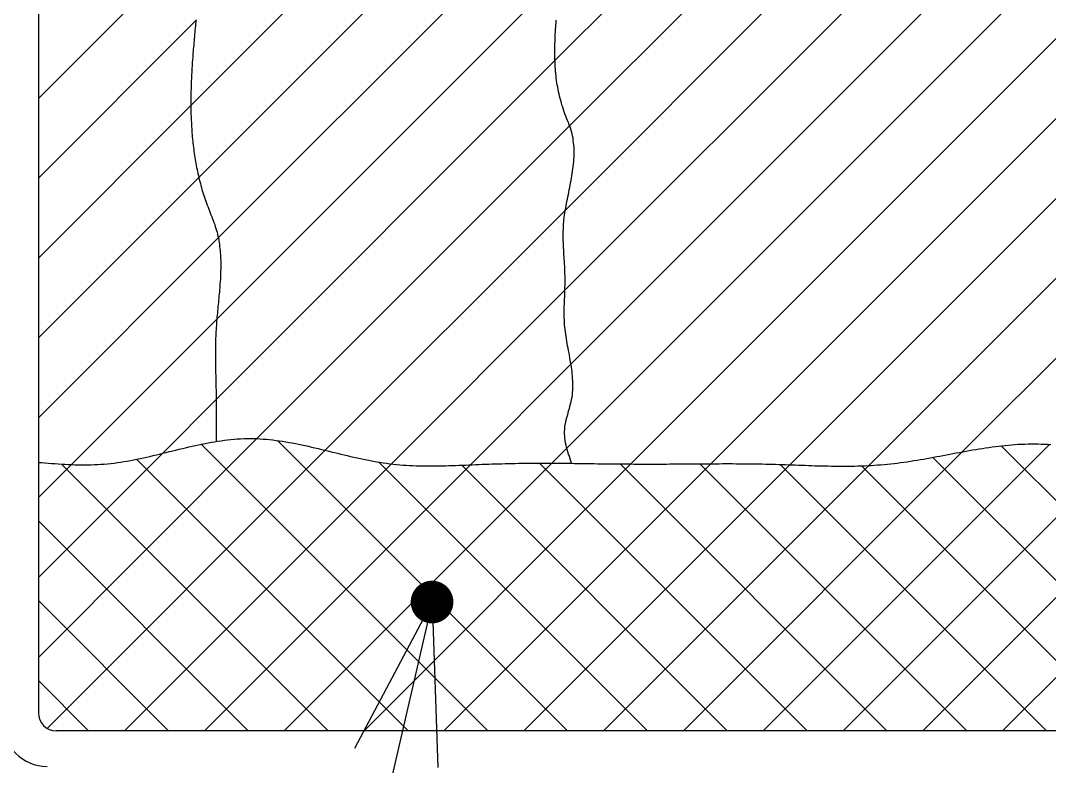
# Model space of a CAD drawing. Extents: x 443 to 1217, y -1921 to -677.
# Drawn here: x 691.89 to 703.16, y -1140.98 to -1132.81 of the extents above; entities that cross this region are included whole.
import ezdxf

# ---------------------------------------------------------------- set-up
doc = ezdxf.new("R2010")
doc.units = 0
doc.header["$MEASUREMENT"] = 0
doc.layers.get('0').update_dxf_attribs({"linetype": 'CONTINUOUS'})
doc.layers.add('3', color=8, linetype='CONTINUOUS')

msp = doc.modelspace()

# ---------------------------------------------------------------- linework, layer by layer
at = {"color": 8, "linetype": 'Continuous'}
for p, q in [((697.746, -1133.252), (707.102, -1123.897)), ((697.907, -1133.967), (707.094, -1124.779)), ((697.86, -1134.888), (707.065, -1125.683)), ((697.855, -1135.767), (707.028, -1126.595)), ((697.921, -1136.576), (707.003, -1127.494)), ((697.876, -1137.496), (707.008, -1128.363)), ((698.577, -1137.669), (707.043, -1129.203)), ((693.757, -1133.743), (697.892, -1129.609)), ((699.455, -1137.666), (707.034, -1130.087)), ((693.843, -1134.531), (697.753, -1130.622)), ((700.318, -1137.678), (706.918, -1131.078)), ((694.057, -1135.192), (697.837, -1131.413)), ((692.086, -1133.665), (693.904, -1131.847)), ((701.184, -1137.686), (706.778, -1132.093)), ((694.041, -1136.083), (697.814, -1132.31)), ((692.086, -1134.54), (693.812, -1132.813)), ((702.208, -1137.537), (706.746, -1132.999)), ((694.034, -1136.964), (697.746, -1133.252)), ((692.086, -1135.414), (693.757, -1133.743)), ((694.481, -1137.392), (697.907, -1133.967)), ((692.086, -1136.289), (693.843, -1134.531)), ((695.229, -1137.519), (697.86, -1134.888)), ((692.086, -1137.163), (694.057, -1135.192)), ((695.954, -1137.669), (697.855, -1135.767)), ((692.449, -1137.675), (694.041, -1136.083)), ((696.819, -1137.678), (697.921, -1136.576)), ((693.445, -1137.553), (694.034, -1136.964)), ((692.086, -1139.787), (694.481, -1137.392)), ((697.01, -1140.592), (693.871, -1137.453)), ((697.885, -1140.592), (694.705, -1137.413)), ((697.711, -1137.661), (697.876, -1137.496)), ((700.028, -1140.592), (703.164, -1137.456)), ((705.756, -1140.592), (702.635, -1137.47)), ((692.086, -1138.913), (693.445, -1137.553)), ((692.183, -1140.565), (695.229, -1137.519)), ((699.153, -1140.592), (702.208, -1137.537)), ((700.902, -1140.592), (703.913, -1137.581)), ((704.882, -1140.592), (701.886, -1137.597)), ((692.086, -1138.038), (692.449, -1137.675)), ((695.261, -1140.592), (692.339, -1137.67)), ((693.031, -1140.592), (695.954, -1137.669)), ((696.136, -1140.592), (693.161, -1137.618)), ((693.905, -1140.592), (696.819, -1137.678)), ((694.78, -1140.592), (697.711, -1137.661)), ((695.654, -1140.592), (698.577, -1137.669)), ((698.759, -1140.592), (695.816, -1137.649)), ((696.529, -1140.592), (699.455, -1137.666)), ((699.634, -1140.592), (696.724, -1137.682)), ((697.404, -1140.592), (700.318, -1137.678)), ((700.509, -1140.592), (697.577, -1137.661)), ((698.278, -1140.592), (701.184, -1137.686)), ((701.383, -1140.592), (698.46, -1137.668)), ((702.258, -1140.592), (699.333, -1137.667)), ((703.133, -1140.592), (700.215, -1137.674)), ((704.007, -1140.592), (701.105, -1137.689)), ((701.777, -1140.592), (704.681, -1137.688)), ((702.651, -1140.592), (705.571, -1137.673)), ((694.386, -1140.592), (692.086, -1138.292)), ((693.512, -1140.592), (692.086, -1139.166)), ((692.637, -1140.592), (692.086, -1140.041))]:
    msp.add_line(p, q, dxfattribs=at)
at = {"color": 7, "linetype": 'Continuous'}
msp.add_line((696.399, -1139.182), (688.645, -1172.798), dxfattribs=at)
at = {"color": 8}
for q in [(695.548, -1140.784), (695.874, -1141.459), (696.463, -1140.995)]:
    msp.add_line((696.399, -1139.182), q, dxfattribs=at)
at = {"color": 8, "const_width": 0.234}
msp.add_lwpolyline([(696.511, -1139.147, 1), (696.288, -1139.216, 1), (696.511, -1139.147)], format="xyb", dxfattribs=at)
at = {"layer": '3', "color": 3, "linetype": 'Continuous'}
for p, q in [((692.086, -1121.6), (692.086, -1140.397)), ((712.539, -1140.592), (692.281, -1140.592))]:
    msp.add_line(p, q, dxfattribs=at)
at = {"layer": '3', "color": 3}
for p, q in [((693.806, -1132.873), (693.804, -1132.896)), ((693.808, -1132.85), (693.806, -1132.873)), ((693.812, -1132.827), (693.808, -1132.85)), ((693.814, -1132.804), (693.812, -1132.827)), ((697.755, -1132.885), (697.757, -1132.859)), ((697.757, -1132.859), (697.759, -1132.833)), ((697.759, -1132.833), (697.761, -1132.807)), ((693.795, -1132.988), (693.793, -1133.012)), ((693.797, -1132.965), (693.795, -1132.988)), ((693.8, -1132.942), (693.797, -1132.965)), ((693.802, -1132.919), (693.8, -1132.942)), ((693.804, -1132.896), (693.802, -1132.919)), ((697.748, -1133.013), (697.749, -1132.988)), ((697.749, -1132.988), (697.75, -1132.962)), ((697.75, -1132.962), (697.751, -1132.936)), ((697.751, -1132.936), (697.753, -1132.91)), ((697.753, -1132.91), (697.755, -1132.885)), ((693.788, -1133.081), (693.785, -1133.104)), ((693.79, -1133.058), (693.788, -1133.081)), ((693.792, -1133.035), (693.79, -1133.058)), ((693.793, -1133.012), (693.792, -1133.035)), ((697.745, -1133.09), (697.746, -1133.065)), ((697.745, -1133.116), (697.745, -1133.09)), ((697.746, -1133.065), (697.747, -1133.039)), ((697.747, -1133.039), (697.748, -1133.013)), ((693.778, -1133.197), (693.777, -1133.22)), ((693.78, -1133.173), (693.778, -1133.197)), ((693.782, -1133.15), (693.78, -1133.173)), ((693.783, -1133.127), (693.782, -1133.15)), ((693.785, -1133.104), (693.783, -1133.127)), ((697.745, -1133.141), (697.745, -1133.116)), ((697.745, -1133.167), (697.745, -1133.141)), ((697.745, -1133.192), (697.745, -1133.167)), ((697.746, -1133.217), (697.745, -1133.192)), ((693.77, -1133.312), (693.769, -1133.335)), ((693.771, -1133.289), (693.77, -1133.312)), ((693.773, -1133.266), (693.771, -1133.289)), ((693.775, -1133.243), (693.773, -1133.266)), ((693.777, -1133.22), (693.775, -1133.243)), ((697.746, -1133.243), (697.746, -1133.217)), ((697.747, -1133.268), (697.746, -1133.243)), ((697.748, -1133.293), (697.747, -1133.268)), ((697.75, -1133.318), (697.748, -1133.293)), ((697.751, -1133.344), (697.75, -1133.318)), ((693.764, -1133.427), (693.763, -1133.45)), ((693.765, -1133.404), (693.764, -1133.427)), ((693.766, -1133.381), (693.765, -1133.404)), ((693.768, -1133.358), (693.766, -1133.381)), ((693.769, -1133.335), (693.768, -1133.358)), ((697.753, -1133.369), (697.751, -1133.344)), ((697.756, -1133.394), (697.753, -1133.369)), ((697.759, -1133.419), (697.756, -1133.394)), ((697.761, -1133.444), (697.759, -1133.419)), ((693.76, -1133.519), (693.759, -1133.542)), ((693.759, -1133.542), (693.759, -1133.565)), ((693.761, -1133.496), (693.76, -1133.519)), ((693.763, -1133.45), (693.761, -1133.473)), ((693.761, -1133.473), (693.761, -1133.496)), ((697.764, -1133.469), (697.761, -1133.444)), ((697.768, -1133.494), (697.764, -1133.469)), ((697.772, -1133.518), (697.768, -1133.494)), ((697.776, -1133.543), (697.772, -1133.518)), ((697.781, -1133.568), (697.776, -1133.543)), ((693.758, -1133.611), (693.757, -1133.634)), ((693.757, -1133.634), (693.757, -1133.657)), ((693.757, -1133.657), (693.757, -1133.68)), ((693.759, -1133.565), (693.758, -1133.588)), ((693.758, -1133.588), (693.758, -1133.611)), ((697.786, -1133.592), (697.781, -1133.568)), ((697.791, -1133.617), (697.786, -1133.592)), ((697.797, -1133.641), (697.791, -1133.617)), ((697.803, -1133.666), (697.797, -1133.641)), ((693.757, -1133.68), (693.757, -1133.703)), ((693.757, -1133.703), (693.757, -1133.726)), ((693.757, -1133.726), (693.757, -1133.749)), ((693.757, -1133.749), (693.757, -1133.771)), ((693.757, -1133.771), (693.758, -1133.794)), ((697.809, -1133.69), (697.803, -1133.666)), ((697.816, -1133.715), (697.809, -1133.69)), ((697.823, -1133.739), (697.816, -1133.715)), ((697.831, -1133.763), (697.823, -1133.739)), ((697.838, -1133.787), (697.831, -1133.763)), ((693.758, -1133.794), (693.758, -1133.817)), ((693.758, -1133.817), (693.758, -1133.84)), ((693.758, -1133.84), (693.759, -1133.863)), ((693.759, -1133.863), (693.76, -1133.885)), ((693.76, -1133.885), (693.761, -1133.908)), ((697.847, -1133.811), (697.838, -1133.787)), ((697.856, -1133.835), (697.847, -1133.811)), ((697.865, -1133.859), (697.856, -1133.835)), ((697.874, -1133.883), (697.865, -1133.859)), ((697.884, -1133.907), (697.874, -1133.883)), ((693.761, -1133.908), (693.763, -1133.931)), ((693.763, -1133.931), (693.764, -1133.953)), ((693.764, -1133.953), (693.765, -1133.976)), ((693.765, -1133.976), (693.766, -1133.999)), ((693.766, -1133.999), (693.768, -1134.021)), ((697.893, -1133.931), (697.884, -1133.907)), ((697.903, -1133.955), (697.893, -1133.931)), ((697.912, -1133.979), (697.903, -1133.955)), ((697.919, -1134.003), (697.912, -1133.979)), ((697.927, -1134.028), (697.919, -1134.003)), ((693.768, -1134.021), (693.769, -1134.044)), ((693.769, -1134.044), (693.771, -1134.066)), ((693.771, -1134.066), (693.773, -1134.089)), ((693.773, -1134.089), (693.775, -1134.111)), ((693.775, -1134.111), (693.777, -1134.134)), ((697.933, -1134.052), (697.927, -1134.028)), ((697.939, -1134.077), (697.933, -1134.052)), ((697.944, -1134.102), (697.939, -1134.077)), ((697.947, -1134.127), (697.944, -1134.102)), ((693.777, -1134.134), (693.78, -1134.156)), ((693.78, -1134.156), (693.782, -1134.179)), ((693.782, -1134.179), (693.784, -1134.201)), ((693.784, -1134.201), (693.788, -1134.223)), ((693.788, -1134.223), (693.791, -1134.246)), ((697.951, -1134.152), (697.947, -1134.127)), ((697.953, -1134.178), (697.951, -1134.152)), ((697.955, -1134.203), (697.953, -1134.178)), ((697.956, -1134.229), (697.955, -1134.203)), ((697.956, -1134.255), (697.956, -1134.229)), ((693.791, -1134.246), (693.794, -1134.268)), ((693.794, -1134.268), (693.797, -1134.29)), ((693.797, -1134.29), (693.801, -1134.313)), ((693.801, -1134.313), (693.804, -1134.335)), ((693.804, -1134.335), (693.807, -1134.357)), ((697.952, -1134.358), (697.954, -1134.332)), ((697.954, -1134.332), (697.955, -1134.307)), ((697.955, -1134.307), (697.956, -1134.281)), ((697.956, -1134.281), (697.956, -1134.255)), ((693.807, -1134.357), (693.812, -1134.379)), ((693.812, -1134.379), (693.816, -1134.401)), ((693.816, -1134.401), (693.82, -1134.423)), ((693.82, -1134.423), (693.825, -1134.445)), ((693.825, -1134.445), (693.829, -1134.467)), ((697.94, -1134.462), (697.943, -1134.436)), ((697.943, -1134.436), (697.946, -1134.41)), ((697.946, -1134.41), (697.95, -1134.384)), ((697.95, -1134.384), (697.952, -1134.358)), ((693.829, -1134.467), (693.833, -1134.489)), ((693.833, -1134.489), (693.839, -1134.511)), ((693.839, -1134.511), (693.844, -1134.533)), ((693.844, -1134.533), (693.849, -1134.555)), ((693.849, -1134.555), (693.855, -1134.576)), ((697.918, -1134.591), (697.922, -1134.565)), ((697.922, -1134.565), (697.927, -1134.54)), ((697.927, -1134.54), (697.931, -1134.514)), ((697.931, -1134.514), (697.935, -1134.488)), ((697.935, -1134.488), (697.94, -1134.462)), ((693.855, -1134.576), (693.861, -1134.598)), ((693.861, -1134.598), (693.866, -1134.62)), ((693.866, -1134.62), (693.873, -1134.642)), ((693.873, -1134.642), (693.878, -1134.663)), ((693.878, -1134.663), (693.885, -1134.685)), ((697.897, -1134.692), (697.903, -1134.667)), ((697.903, -1134.667), (697.908, -1134.642)), ((697.908, -1134.642), (697.913, -1134.616)), ((697.913, -1134.616), (697.918, -1134.591)), ((693.885, -1134.685), (693.892, -1134.706)), ((693.892, -1134.706), (693.899, -1134.728)), ((693.899, -1134.728), (693.905, -1134.749)), ((693.905, -1134.749), (693.913, -1134.771)), ((693.913, -1134.771), (693.921, -1134.792)), ((693.921, -1134.792), (693.928, -1134.813)), ((697.872, -1134.818), (697.878, -1134.793)), ((697.878, -1134.793), (697.882, -1134.768)), ((697.882, -1134.768), (697.888, -1134.743)), ((697.888, -1134.743), (697.893, -1134.717)), ((697.893, -1134.717), (697.897, -1134.692)), ((693.928, -1134.813), (693.936, -1134.835)), ((693.936, -1134.835), (693.945, -1134.856)), ((693.945, -1134.856), (693.952, -1134.877)), ((693.952, -1134.877), (693.961, -1134.898)), ((693.961, -1134.898), (693.97, -1134.919)), ((697.855, -1134.918), (697.859, -1134.893)), ((697.859, -1134.893), (697.864, -1134.868)), ((697.864, -1134.868), (697.868, -1134.843)), ((697.868, -1134.843), (697.872, -1134.818)), ((693.97, -1134.919), (693.977, -1134.941)), ((693.977, -1134.941), (693.986, -1134.962)), ((693.986, -1134.962), (693.994, -1134.983)), ((693.994, -1134.983), (694.002, -1135.004)), ((694.002, -1135.004), (694.01, -1135.025)), ((697.843, -1135.019), (697.845, -1134.994)), ((697.845, -1134.994), (697.848, -1134.969)), ((697.848, -1134.969), (697.852, -1134.944)), ((697.852, -1134.944), (697.855, -1134.918)), ((694.01, -1135.025), (694.018, -1135.047)), ((694.018, -1135.047), (694.024, -1135.068)), ((694.024, -1135.068), (694.031, -1135.089)), ((694.031, -1135.089), (694.037, -1135.111)), ((694.037, -1135.111), (694.044, -1135.132)), ((697.836, -1135.146), (697.837, -1135.121)), ((697.837, -1135.121), (697.838, -1135.095)), ((697.838, -1135.095), (697.84, -1135.07)), ((697.84, -1135.07), (697.841, -1135.044)), ((697.841, -1135.044), (697.843, -1135.019)), ((694.044, -1135.132), (694.049, -1135.154)), ((694.049, -1135.154), (694.054, -1135.176)), ((694.054, -1135.176), (694.058, -1135.198)), ((694.058, -1135.198), (694.062, -1135.22)), ((694.062, -1135.22), (694.067, -1135.242)), ((694.067, -1135.242), (694.07, -1135.264)), ((697.836, -1135.171), (697.836, -1135.146)), ((697.837, -1135.197), (697.836, -1135.171)), ((697.837, -1135.222), (697.837, -1135.197)), ((697.838, -1135.248), (697.837, -1135.222)), ((694.07, -1135.264), (694.072, -1135.286)), ((694.072, -1135.286), (694.075, -1135.308)), ((694.075, -1135.308), (694.078, -1135.33)), ((694.078, -1135.33), (694.079, -1135.353)), ((694.079, -1135.353), (694.081, -1135.375)), ((697.84, -1135.274), (697.838, -1135.248)), ((697.841, -1135.299), (697.84, -1135.274)), ((697.842, -1135.325), (697.841, -1135.299)), ((697.843, -1135.351), (697.842, -1135.325)), ((697.845, -1135.376), (697.843, -1135.351)), ((694.081, -1135.375), (694.082, -1135.397)), ((694.082, -1135.397), (694.083, -1135.42)), ((694.083, -1135.42), (694.084, -1135.442)), ((694.084, -1135.442), (694.084, -1135.465)), ((694.084, -1135.465), (694.084, -1135.488)), ((697.846, -1135.402), (697.845, -1135.376)), ((697.848, -1135.428), (697.846, -1135.402)), ((697.849, -1135.453), (697.848, -1135.428)), ((697.852, -1135.479), (697.849, -1135.453)), ((694.083, -1135.578), (694.082, -1135.601)), ((694.084, -1135.533), (694.083, -1135.556)), ((694.083, -1135.556), (694.083, -1135.578)), ((694.084, -1135.488), (694.084, -1135.51)), ((694.084, -1135.51), (694.084, -1135.533)), ((697.853, -1135.505), (697.852, -1135.479)), ((697.854, -1135.531), (697.853, -1135.505)), ((697.855, -1135.556), (697.854, -1135.531)), ((697.856, -1135.582), (697.855, -1135.556)), ((697.857, -1135.608), (697.856, -1135.582)), ((694.076, -1135.693), (694.075, -1135.716)), ((694.078, -1135.67), (694.076, -1135.693)), ((694.08, -1135.647), (694.078, -1135.67)), ((694.081, -1135.624), (694.08, -1135.647)), ((694.082, -1135.601), (694.081, -1135.624)), ((697.857, -1135.633), (697.857, -1135.608)), ((697.857, -1135.659), (697.857, -1135.633)), ((697.857, -1135.685), (697.857, -1135.659)), ((697.857, -1135.71), (697.857, -1135.685)), ((694.069, -1135.785), (694.067, -1135.808)), ((694.071, -1135.762), (694.069, -1135.785)), ((694.073, -1135.739), (694.071, -1135.762)), ((694.075, -1135.716), (694.073, -1135.739)), ((697.854, -1135.813), (697.855, -1135.787)), ((697.855, -1135.787), (697.856, -1135.762)), ((697.856, -1135.736), (697.857, -1135.71)), ((697.856, -1135.762), (697.856, -1135.736)), ((694.058, -1135.9), (694.056, -1135.923)), ((694.06, -1135.877), (694.058, -1135.9)), ((694.062, -1135.854), (694.06, -1135.877)), ((694.064, -1135.831), (694.062, -1135.854)), ((694.067, -1135.808), (694.064, -1135.831)), ((697.848, -1135.941), (697.849, -1135.915)), ((697.849, -1135.915), (697.85, -1135.89)), ((697.85, -1135.89), (697.852, -1135.864)), ((697.852, -1135.864), (697.853, -1135.839)), ((697.853, -1135.839), (697.854, -1135.813)), ((694.047, -1136.015), (694.045, -1136.038)), ((694.049, -1135.992), (694.047, -1136.015)), ((694.051, -1135.969), (694.049, -1135.992)), ((694.054, -1135.946), (694.051, -1135.969)), ((694.056, -1135.923), (694.054, -1135.946)), ((697.847, -1135.992), (697.848, -1135.967)), ((697.847, -1136.018), (697.847, -1135.992)), ((697.847, -1136.043), (697.847, -1136.018)), ((697.848, -1135.967), (697.848, -1135.941)), ((694.037, -1136.13), (694.036, -1136.153)), ((694.039, -1136.107), (694.037, -1136.13)), ((694.042, -1136.084), (694.039, -1136.107)), ((694.043, -1136.061), (694.042, -1136.084)), ((694.045, -1136.038), (694.043, -1136.061)), ((697.848, -1136.069), (697.847, -1136.043)), ((697.849, -1136.095), (697.848, -1136.069)), ((697.85, -1136.12), (697.849, -1136.095)), ((697.852, -1136.146), (697.85, -1136.12)), ((694.031, -1136.245), (694.03, -1136.268)), ((694.032, -1136.222), (694.031, -1136.245)), ((694.033, -1136.199), (694.032, -1136.222)), ((694.034, -1136.176), (694.033, -1136.199)), ((694.036, -1136.153), (694.034, -1136.176)), ((697.855, -1136.172), (697.852, -1136.146)), ((697.857, -1136.197), (697.855, -1136.172)), ((697.86, -1136.223), (697.857, -1136.197)), ((697.864, -1136.248), (697.86, -1136.223)), ((697.868, -1136.274), (697.864, -1136.248)), ((694.027, -1136.359), (694.026, -1136.382)), ((694.028, -1136.313), (694.027, -1136.336)), ((694.027, -1136.336), (694.027, -1136.359)), ((694.03, -1136.268), (694.028, -1136.291)), ((694.028, -1136.291), (694.028, -1136.313)), ((697.871, -1136.3), (697.868, -1136.274)), ((697.876, -1136.325), (697.871, -1136.3)), ((697.88, -1136.351), (697.876, -1136.325)), ((697.885, -1136.377), (697.88, -1136.351)), ((694.026, -1136.382), (694.026, -1136.404)), ((694.026, -1136.404), (694.026, -1136.427)), ((694.026, -1136.427), (694.026, -1136.45)), ((694.026, -1136.45), (694.026, -1136.472)), ((694.026, -1136.472), (694.026, -1136.495)), ((697.89, -1136.402), (697.885, -1136.377)), ((697.894, -1136.428), (697.89, -1136.402)), ((697.9, -1136.454), (697.894, -1136.428)), ((697.904, -1136.479), (697.9, -1136.454)), ((697.909, -1136.505), (697.904, -1136.479)), ((694.026, -1136.495), (694.026, -1136.518)), ((694.026, -1136.518), (694.026, -1136.54)), ((694.026, -1136.54), (694.026, -1136.563)), ((694.026, -1136.563), (694.027, -1136.585)), ((694.027, -1136.585), (694.027, -1136.608)), ((697.914, -1136.53), (697.909, -1136.505)), ((697.918, -1136.556), (697.914, -1136.53)), ((697.922, -1136.582), (697.918, -1136.556)), ((697.926, -1136.607), (697.922, -1136.582)), ((694.027, -1136.608), (694.027, -1136.631)), ((694.027, -1136.631), (694.028, -1136.653)), ((694.028, -1136.653), (694.028, -1136.676)), ((694.028, -1136.676), (694.03, -1136.698)), ((694.03, -1136.698), (694.03, -1136.721)), ((697.93, -1136.633), (697.926, -1136.607)), ((697.933, -1136.658), (697.93, -1136.633)), ((697.935, -1136.684), (697.933, -1136.658)), ((697.938, -1136.709), (697.935, -1136.684)), ((697.94, -1136.734), (697.938, -1136.709)), ((694.03, -1136.721), (694.031, -1136.743)), ((694.031, -1136.743), (694.031, -1136.766)), ((694.031, -1136.766), (694.031, -1136.789)), ((694.031, -1136.789), (694.032, -1136.811)), ((694.032, -1136.811), (694.032, -1136.834)), ((697.942, -1136.76), (697.94, -1136.734)), ((697.942, -1136.785), (697.942, -1136.76)), ((697.942, -1136.811), (697.942, -1136.785)), ((697.942, -1136.836), (697.942, -1136.811)), ((694.032, -1136.834), (694.033, -1136.856)), ((694.033, -1136.856), (694.033, -1136.879)), ((694.033, -1136.879), (694.034, -1136.902)), ((694.034, -1136.902), (694.034, -1136.924)), ((694.034, -1136.924), (694.034, -1136.947)), ((697.933, -1136.937), (697.937, -1136.912)), ((697.937, -1136.912), (697.939, -1136.886)), ((697.939, -1136.886), (697.941, -1136.861)), ((697.941, -1136.861), (697.942, -1136.836)), ((694.034, -1136.947), (694.034, -1136.969)), ((694.034, -1136.969), (694.035, -1136.992)), ((694.035, -1136.992), (694.035, -1137.015)), ((694.035, -1137.015), (694.035, -1137.037)), ((694.035, -1137.037), (694.035, -1137.06)), ((697.904, -1137.062), (697.91, -1137.037)), ((697.91, -1137.037), (697.917, -1137.012)), ((697.917, -1137.012), (697.923, -1136.987)), ((697.923, -1136.987), (697.929, -1136.962)), ((697.929, -1136.962), (697.933, -1136.937)), ((694.035, -1137.06), (694.035, -1137.082)), ((694.035, -1137.082), (694.035, -1137.105)), ((694.035, -1137.105), (694.035, -1137.128)), ((694.035, -1137.128), (694.035, -1137.15)), ((694.035, -1137.15), (694.035, -1137.173)), ((697.876, -1137.162), (697.882, -1137.137)), ((697.882, -1137.137), (697.89, -1137.112)), ((697.89, -1137.112), (697.896, -1137.087)), ((697.896, -1137.087), (697.904, -1137.062)), ((694.035, -1137.173), (694.035, -1137.196)), ((694.035, -1137.196), (694.035, -1137.218)), ((694.035, -1137.218), (694.035, -1137.241)), ((694.035, -1137.241), (694.035, -1137.264)), ((694.035, -1137.264), (694.035, -1137.286)), ((697.853, -1137.287), (697.855, -1137.262)), ((697.855, -1137.262), (697.859, -1137.237)), ((697.859, -1137.237), (697.864, -1137.212)), ((697.864, -1137.212), (697.869, -1137.187)), ((697.869, -1137.187), (697.876, -1137.162)), ((694.035, -1137.332), (694.034, -1137.354)), ((694.034, -1137.354), (694.034, -1137.377)), ((694.034, -1137.377), (694.034, -1137.4)), ((694.035, -1137.286), (694.035, -1137.309)), ((694.035, -1137.309), (694.035, -1137.332)), ((697.852, -1137.312), (697.853, -1137.287)), ((697.852, -1137.337), (697.852, -1137.312)), ((697.853, -1137.362), (697.852, -1137.337)), ((697.855, -1137.387), (697.853, -1137.362)), ((693.664, -1137.5), (693.699, -1137.491)), ((693.699, -1137.491), (693.735, -1137.483)), ((693.735, -1137.483), (693.77, -1137.475)), ((693.77, -1137.475), (693.806, -1137.467)), ((693.806, -1137.467), (693.841, -1137.459)), ((693.841, -1137.459), (693.877, -1137.452)), ((693.877, -1137.452), (693.912, -1137.445)), ((693.912, -1137.445), (693.948, -1137.438)), ((693.948, -1137.438), (693.983, -1137.431)), ((693.983, -1137.431), (694.019, -1137.425)), ((694.019, -1137.425), (694.054, -1137.419)), ((694.034, -1137.4), (694.034, -1137.422)), ((694.054, -1137.419), (694.089, -1137.414)), ((694.089, -1137.414), (694.124, -1137.409)), ((694.124, -1137.409), (694.16, -1137.405)), ((694.16, -1137.405), (694.195, -1137.401)), ((694.195, -1137.401), (694.231, -1137.398)), ((694.231, -1137.398), (694.266, -1137.395)), ((694.266, -1137.395), (694.301, -1137.393)), ((694.301, -1137.393), (694.337, -1137.391)), ((694.337, -1137.391), (694.372, -1137.39)), ((694.372, -1137.39), (694.408, -1137.39)), ((694.408, -1137.39), (694.443, -1137.391)), ((694.443, -1137.391), (694.479, -1137.392)), ((694.479, -1137.392), (694.513, -1137.393)), ((694.513, -1137.393), (694.549, -1137.396)), ((694.549, -1137.396), (694.584, -1137.399)), ((694.584, -1137.399), (694.62, -1137.402)), ((694.62, -1137.402), (694.655, -1137.406)), ((694.655, -1137.406), (694.691, -1137.411)), ((694.691, -1137.411), (694.726, -1137.415)), ((694.726, -1137.415), (694.762, -1137.421)), ((694.762, -1137.421), (694.797, -1137.427)), ((694.797, -1137.427), (694.833, -1137.433)), ((694.833, -1137.433), (694.868, -1137.439)), ((694.868, -1137.439), (694.904, -1137.446)), ((694.904, -1137.446), (694.938, -1137.453)), ((694.938, -1137.453), (694.974, -1137.46)), ((694.974, -1137.46), (695.009, -1137.468)), ((695.009, -1137.468), (695.045, -1137.476)), ((695.045, -1137.476), (695.08, -1137.484)), ((695.08, -1137.484), (695.116, -1137.492)), ((695.116, -1137.492), (695.151, -1137.5)), ((697.858, -1137.412), (697.855, -1137.387)), ((697.862, -1137.437), (697.858, -1137.412)), ((697.868, -1137.462), (697.862, -1137.437)), ((697.874, -1137.487), (697.868, -1137.462)), ((697.881, -1137.512), (697.874, -1137.487)), ((702.43, -1137.499), (702.465, -1137.493)), ((702.465, -1137.493), (702.501, -1137.488)), ((702.501, -1137.488), (702.537, -1137.483)), ((702.537, -1137.483), (702.573, -1137.478)), ((702.573, -1137.478), (702.609, -1137.474)), ((702.609, -1137.474), (702.644, -1137.469)), ((702.644, -1137.469), (702.679, -1137.466)), ((702.679, -1137.466), (702.715, -1137.462)), ((702.715, -1137.462), (702.751, -1137.459)), ((702.751, -1137.459), (702.786, -1137.456)), ((702.786, -1137.456), (702.822, -1137.454)), ((702.822, -1137.454), (702.858, -1137.452)), ((702.858, -1137.452), (702.893, -1137.451)), ((702.893, -1137.451), (702.929, -1137.45)), ((702.929, -1137.45), (702.965, -1137.449)), ((702.965, -1137.449), (703.001, -1137.449)), ((703.001, -1137.449), (703.036, -1137.45)), ((703.036, -1137.45), (703.072, -1137.451)), ((703.072, -1137.451), (703.108, -1137.452)), ((703.108, -1137.452), (703.143, -1137.454)), ((703.143, -1137.454), (703.179, -1137.457)), ((693.166, -1137.617), (693.201, -1137.609)), ((693.201, -1137.609), (693.237, -1137.602)), ((693.237, -1137.602), (693.273, -1137.594)), ((693.273, -1137.594), (693.308, -1137.586)), ((693.308, -1137.586), (693.344, -1137.578)), ((693.344, -1137.578), (693.38, -1137.569)), ((693.38, -1137.569), (693.415, -1137.561)), ((693.415, -1137.561), (693.451, -1137.552)), ((693.451, -1137.552), (693.487, -1137.543)), ((693.487, -1137.543), (693.522, -1137.534)), ((693.522, -1137.534), (693.558, -1137.526)), ((693.558, -1137.526), (693.593, -1137.517)), ((693.593, -1137.517), (693.628, -1137.508)), ((693.628, -1137.508), (693.664, -1137.5)), ((695.151, -1137.5), (695.187, -1137.509)), ((695.187, -1137.509), (695.223, -1137.517)), ((695.223, -1137.517), (695.258, -1137.526)), ((695.258, -1137.526), (695.294, -1137.535)), ((695.294, -1137.535), (695.33, -1137.543)), ((695.33, -1137.543), (695.365, -1137.552)), ((695.365, -1137.552), (695.401, -1137.561)), ((695.401, -1137.561), (695.437, -1137.569)), ((695.437, -1137.569), (695.471, -1137.578)), ((695.471, -1137.578), (695.507, -1137.586)), ((695.507, -1137.586), (695.543, -1137.594)), ((695.543, -1137.594), (695.578, -1137.602)), ((695.578, -1137.602), (695.614, -1137.61)), ((695.614, -1137.61), (695.65, -1137.617)), ((697.888, -1137.537), (697.881, -1137.512)), ((697.895, -1137.562), (697.888, -1137.537)), ((697.904, -1137.587), (697.895, -1137.562)), ((697.913, -1137.612), (697.904, -1137.587)), ((701.785, -1137.615), (701.821, -1137.609)), ((701.821, -1137.609), (701.857, -1137.602)), ((701.857, -1137.602), (701.893, -1137.596)), ((701.893, -1137.596), (701.929, -1137.589)), ((701.929, -1137.589), (701.963, -1137.582)), ((701.963, -1137.582), (701.999, -1137.576)), ((701.999, -1137.576), (702.035, -1137.569)), ((702.035, -1137.569), (702.071, -1137.562)), ((702.071, -1137.562), (702.107, -1137.555)), ((702.107, -1137.555), (702.143, -1137.549)), ((702.143, -1137.549), (702.179, -1137.542)), ((702.179, -1137.542), (702.215, -1137.535)), ((702.215, -1137.535), (702.25, -1137.529)), ((702.25, -1137.529), (702.286, -1137.522)), ((702.286, -1137.522), (702.322, -1137.516)), ((702.322, -1137.516), (702.358, -1137.51)), ((702.358, -1137.51), (702.394, -1137.504)), ((702.394, -1137.504), (702.43, -1137.499)), ((692.086, -1137.652), (692.122, -1137.654)), ((692.122, -1137.654), (692.158, -1137.657)), ((692.158, -1137.657), (692.194, -1137.66)), ((692.194, -1137.66), (692.23, -1137.663)), ((692.23, -1137.663), (692.267, -1137.665)), ((692.267, -1137.665), (692.303, -1137.668)), ((692.303, -1137.668), (692.339, -1137.67)), ((692.339, -1137.67), (692.375, -1137.672)), ((692.375, -1137.672), (692.411, -1137.674)), ((692.411, -1137.674), (692.447, -1137.675)), ((692.447, -1137.675), (692.484, -1137.677)), ((692.484, -1137.677), (692.52, -1137.678)), ((692.52, -1137.678), (692.556, -1137.678)), ((692.556, -1137.678), (692.592, -1137.678)), ((692.592, -1137.678), (692.628, -1137.678)), ((692.628, -1137.678), (692.664, -1137.678)), ((692.664, -1137.678), (692.7, -1137.676)), ((692.7, -1137.676), (692.736, -1137.675)), ((692.736, -1137.675), (692.772, -1137.673)), ((692.772, -1137.673), (692.808, -1137.67)), ((692.808, -1137.67), (692.844, -1137.667)), ((692.844, -1137.667), (692.88, -1137.663)), ((692.88, -1137.663), (692.916, -1137.659)), ((692.916, -1137.659), (692.952, -1137.654)), ((692.952, -1137.654), (692.988, -1137.649)), ((692.988, -1137.649), (693.023, -1137.643)), ((693.023, -1137.643), (693.059, -1137.637)), ((693.059, -1137.637), (693.094, -1137.631)), ((693.094, -1137.631), (693.13, -1137.624)), ((693.13, -1137.624), (693.166, -1137.617)), ((695.65, -1137.617), (695.686, -1137.625)), ((695.686, -1137.625), (695.722, -1137.632)), ((695.722, -1137.632), (695.757, -1137.638)), ((695.757, -1137.638), (695.793, -1137.645)), ((695.793, -1137.645), (695.829, -1137.651)), ((695.829, -1137.651), (695.865, -1137.657)), ((695.865, -1137.657), (695.901, -1137.662)), ((695.901, -1137.662), (695.937, -1137.667)), ((695.937, -1137.667), (695.973, -1137.671)), ((695.973, -1137.671), (696.009, -1137.675)), ((696.009, -1137.675), (696.045, -1137.678)), ((696.045, -1137.678), (696.081, -1137.681)), ((696.081, -1137.681), (696.117, -1137.684)), ((696.117, -1137.684), (696.153, -1137.686)), ((696.153, -1137.686), (696.188, -1137.687)), ((696.188, -1137.687), (696.224, -1137.689)), ((696.224, -1137.689), (696.26, -1137.69)), ((696.26, -1137.69), (696.296, -1137.691)), ((696.296, -1137.691), (696.332, -1137.691)), ((696.332, -1137.691), (696.368, -1137.691)), ((696.368, -1137.691), (696.404, -1137.691)), ((696.404, -1137.691), (696.441, -1137.691)), ((696.441, -1137.691), (696.477, -1137.69)), ((696.477, -1137.69), (696.513, -1137.69)), ((696.513, -1137.69), (696.549, -1137.689)), ((696.549, -1137.689), (696.585, -1137.687)), ((696.585, -1137.687), (696.622, -1137.686)), ((696.622, -1137.686), (696.658, -1137.685)), ((696.658, -1137.685), (696.694, -1137.684)), ((696.694, -1137.684), (696.73, -1137.682)), ((696.73, -1137.682), (696.766, -1137.681)), ((696.766, -1137.681), (696.803, -1137.679)), ((696.803, -1137.679), (696.839, -1137.677)), ((696.839, -1137.677), (696.875, -1137.676)), ((696.875, -1137.676), (696.911, -1137.674)), ((696.911, -1137.674), (696.947, -1137.673)), ((696.947, -1137.673), (696.984, -1137.671)), ((696.984, -1137.671), (697.02, -1137.67)), ((697.02, -1137.67), (697.056, -1137.669)), ((697.056, -1137.669), (697.092, -1137.668)), ((697.092, -1137.668), (697.128, -1137.667)), ((697.128, -1137.667), (697.164, -1137.666)), ((697.164, -1137.666), (697.201, -1137.665)), ((697.201, -1137.665), (697.237, -1137.664)), ((697.237, -1137.664), (697.273, -1137.663)), ((697.273, -1137.663), (697.309, -1137.663)), ((697.309, -1137.663), (697.345, -1137.662)), ((697.345, -1137.662), (697.381, -1137.662)), ((697.381, -1137.662), (697.418, -1137.661)), ((697.418, -1137.661), (697.454, -1137.661)), ((697.454, -1137.661), (697.49, -1137.661)), ((697.49, -1137.661), (697.526, -1137.661)), ((697.526, -1137.661), (697.562, -1137.661)), ((697.562, -1137.661), (697.598, -1137.661)), ((697.598, -1137.661), (697.635, -1137.661)), ((697.635, -1137.661), (697.671, -1137.661)), ((697.671, -1137.661), (697.707, -1137.661)), ((697.707, -1137.661), (697.743, -1137.661)), ((697.743, -1137.661), (697.779, -1137.661)), ((697.779, -1137.661), (697.815, -1137.662)), ((697.815, -1137.662), (697.85, -1137.662)), ((697.85, -1137.662), (697.886, -1137.662)), ((697.886, -1137.662), (697.923, -1137.662)), ((697.921, -1137.637), (697.913, -1137.612)), ((697.93, -1137.663), (697.921, -1137.637)), ((697.923, -1137.662), (697.959, -1137.663)), ((697.959, -1137.663), (697.995, -1137.663)), ((697.995, -1137.663), (698.031, -1137.664)), ((698.031, -1137.664), (698.067, -1137.664)), ((698.067, -1137.664), (698.103, -1137.664)), ((698.103, -1137.664), (698.139, -1137.665)), ((698.139, -1137.665), (698.175, -1137.665)), ((698.175, -1137.665), (698.211, -1137.666)), ((698.211, -1137.666), (698.248, -1137.666)), ((698.248, -1137.666), (698.284, -1137.667)), ((698.284, -1137.667), (698.32, -1137.667)), ((698.32, -1137.667), (698.356, -1137.667)), ((698.356, -1137.667), (698.392, -1137.668)), ((698.392, -1137.668), (698.428, -1137.668)), ((698.428, -1137.668), (698.464, -1137.669)), ((698.464, -1137.669), (698.5, -1137.669)), ((698.5, -1137.669), (698.536, -1137.669)), ((698.536, -1137.669), (698.573, -1137.669)), ((698.573, -1137.669), (698.609, -1137.67)), ((698.609, -1137.67), (698.645, -1137.67)), ((698.645, -1137.67), (698.681, -1137.67)), ((698.681, -1137.67), (698.717, -1137.67)), ((698.717, -1137.67), (698.753, -1137.67)), ((698.753, -1137.67), (698.789, -1137.67)), ((698.789, -1137.67), (698.825, -1137.67)), ((698.825, -1137.67), (698.861, -1137.67)), ((698.861, -1137.67), (698.898, -1137.67)), ((698.898, -1137.67), (698.934, -1137.67)), ((698.934, -1137.67), (698.97, -1137.67)), ((698.97, -1137.67), (699.006, -1137.669)), ((699.006, -1137.669), (699.042, -1137.669)), ((699.042, -1137.669), (699.078, -1137.669)), ((699.078, -1137.669), (699.114, -1137.669)), ((699.114, -1137.669), (699.15, -1137.668)), ((699.15, -1137.668), (699.187, -1137.668)), ((699.187, -1137.668), (699.223, -1137.668)), ((699.223, -1137.668), (699.259, -1137.667)), ((699.259, -1137.667), (699.294, -1137.667)), ((699.294, -1137.667), (699.33, -1137.667)), ((699.33, -1137.667), (699.366, -1137.667)), ((699.366, -1137.667), (699.402, -1137.666)), ((699.402, -1137.666), (699.438, -1137.666)), ((699.438, -1137.666), (699.475, -1137.666)), ((699.475, -1137.666), (699.511, -1137.666)), ((699.511, -1137.666), (699.547, -1137.666)), ((699.547, -1137.666), (699.583, -1137.665)), ((699.583, -1137.665), (699.619, -1137.665)), ((699.619, -1137.665), (699.655, -1137.665)), ((699.655, -1137.665), (699.691, -1137.665)), ((699.691, -1137.665), (699.728, -1137.666)), ((699.728, -1137.666), (699.764, -1137.666)), ((699.764, -1137.666), (699.8, -1137.666)), ((699.8, -1137.666), (699.836, -1137.666)), ((699.836, -1137.666), (699.872, -1137.667)), ((699.872, -1137.667), (699.908, -1137.667)), ((699.908, -1137.667), (699.944, -1137.668)), ((699.944, -1137.668), (699.981, -1137.668)), ((699.981, -1137.668), (700.017, -1137.669)), ((700.017, -1137.669), (700.053, -1137.67)), ((700.053, -1137.67), (700.089, -1137.671)), ((700.089, -1137.671), (700.125, -1137.672)), ((700.125, -1137.672), (700.161, -1137.673)), ((700.161, -1137.673), (700.198, -1137.674)), ((700.198, -1137.674), (700.234, -1137.675)), ((700.234, -1137.675), (700.27, -1137.676)), ((700.27, -1137.676), (700.306, -1137.678)), ((700.306, -1137.678), (700.342, -1137.679)), ((700.342, -1137.679), (700.378, -1137.68)), ((700.378, -1137.68), (700.415, -1137.682)), ((700.415, -1137.682), (700.451, -1137.683)), ((700.451, -1137.683), (700.487, -1137.684)), ((700.487, -1137.684), (700.523, -1137.685)), ((700.523, -1137.685), (700.559, -1137.687)), ((700.559, -1137.687), (700.595, -1137.688)), ((700.595, -1137.688), (700.632, -1137.689)), ((700.632, -1137.689), (700.668, -1137.69)), ((700.668, -1137.69), (700.704, -1137.69)), ((700.704, -1137.69), (700.74, -1137.691)), ((700.74, -1137.691), (700.776, -1137.692)), ((700.776, -1137.692), (700.812, -1137.692)), ((700.812, -1137.692), (700.849, -1137.693)), ((700.849, -1137.693), (700.885, -1137.693)), ((700.885, -1137.693), (700.921, -1137.693)), ((700.921, -1137.693), (700.956, -1137.692)), ((700.956, -1137.692), (700.992, -1137.692)), ((700.992, -1137.692), (701.028, -1137.692)), ((701.028, -1137.692), (701.064, -1137.691)), ((701.064, -1137.691), (701.1, -1137.69)), ((701.1, -1137.69), (701.136, -1137.688)), ((701.136, -1137.688), (701.173, -1137.687)), ((701.173, -1137.687), (701.209, -1137.685)), ((701.209, -1137.685), (701.245, -1137.683)), ((701.245, -1137.683), (701.281, -1137.68)), ((701.281, -1137.68), (701.317, -1137.678)), ((701.317, -1137.678), (701.353, -1137.675)), ((701.353, -1137.675), (701.389, -1137.671)), ((701.389, -1137.671), (701.425, -1137.667)), ((701.425, -1137.667), (701.461, -1137.663)), ((701.461, -1137.663), (701.497, -1137.659)), ((701.497, -1137.659), (701.533, -1137.654)), ((701.533, -1137.654), (701.569, -1137.649)), ((701.569, -1137.649), (701.605, -1137.644)), ((701.605, -1137.644), (701.641, -1137.639)), ((701.641, -1137.639), (701.677, -1137.633)), ((701.677, -1137.633), (701.713, -1137.627)), ((701.713, -1137.627), (701.749, -1137.621)), ((701.749, -1137.621), (701.785, -1137.615))]:
    msp.add_line(p, q, dxfattribs=at)
at = {"layer": '3', "color": 3, "linetype": 'Continuous'}
for centre, radius in [((692.281, -1140.397), 0.195), ((692.183, -1140.495), 0.487)]:
    msp.add_arc(centre, radius, 180, 270, dxfattribs=at)

doc.saveas('drawing.dxf')
